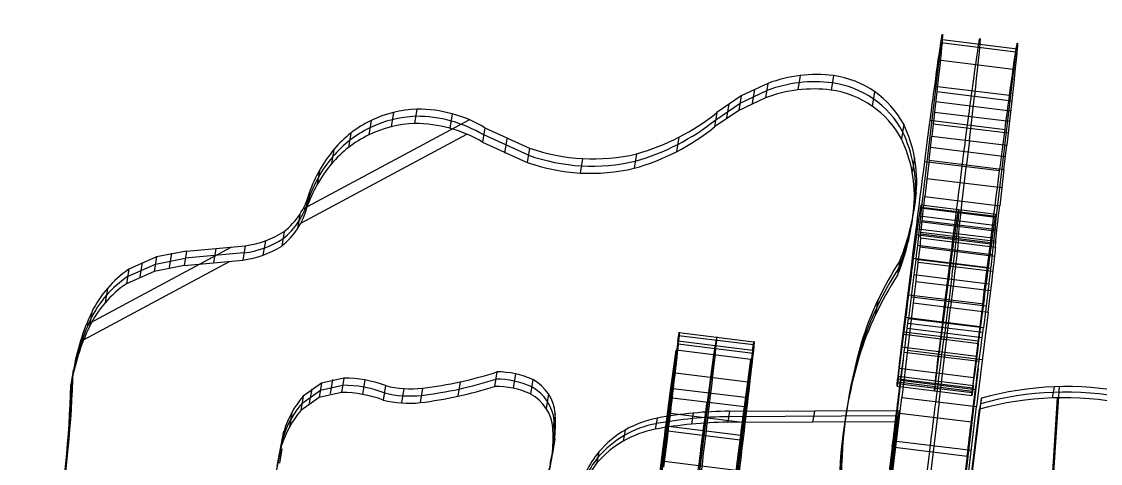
# Model space of a CAD drawing. Extents: x 14 to 133, y -39 to 144.
# Drawn here: x 45.91 to 74.52, y 93.02 to 104.74 of the extents above; entities that cross this region are included whole.
import ezdxf

# ---------------------------------------------------------------- set-up
doc = ezdxf.new("R2010")
doc.units = 0
doc.header["$MEASUREMENT"] = 0
doc.layers.add('LAYER_1', color=255, linetype='CONTINUOUS')

msp = doc.modelspace()

# ---------------------------------------------------------------- linework, layer by layer
at = {"layer": 'LAYER_1', "color": 9}
for p, q in [((70.291, 104.181, 60.458), (72.277, 103.938, 60.442)), ((70.291, 104.181, 60.458), (72.277, 103.938, 60.442)), ((70.33, 104.261, 64.121), (72.315, 104.018, 64.106)), ((70.286, 104.148, 60.315), (69.765, 99.752, 62.574)), ((72.271, 103.904, 60.299), (71.75, 99.508, 62.559)), ((70.224, 103.72, 58.99), (72.209, 103.477, 58.974)), ((66.559, 103.309, 63.244), (66.497, 102.926, 61.282)), ((67.44, 103.307, 63.217), (67.378, 102.924, 61.255)), ((67.44, 103.307, 63.217), (67.378, 102.924, 61.255)), ((65.706, 103.1, 63.312), (64.998, 102.766, 63.4)), ((65.706, 103.1, 63.312), (64.998, 102.766, 63.4)), ((65.706, 103.1, 63.312), (65.644, 102.718, 61.35)), ((65.706, 103.1, 63.312), (65.644, 102.718, 61.35)), ((70.128, 103.028, 57.617), (72.113, 102.785, 57.602)), ((70.128, 103.028, 57.617), (72.113, 102.785, 57.602)), ((64.998, 102.766, 63.4), (64.352, 102.328, 63.505)), ((64.998, 102.766, 63.4), (64.352, 102.328, 63.505)), ((64.998, 102.766, 63.4), (64.936, 102.383, 61.437)), ((64.998, 102.766, 63.4), (64.936, 102.383, 61.437)), ((65.644, 102.718, 61.35), (64.936, 102.383, 61.437)), ((65.644, 102.718, 61.35), (64.936, 102.383, 61.437)), ((64.967, 102.575, 62.418), (65.675, 102.909, 62.331)), ((65.345, 102.947, 63.353), (65.283, 102.564, 61.391)), ((68.53, 102.88, 63.265), (68.468, 102.498, 61.303)), ((70.187, 102.882, 67.514), (70.126, 102.338, 68.245)), ((70.187, 102.882, 67.514), (70.126, 102.338, 68.245)), ((70.187, 102.882, 67.514), (72.172, 102.639, 67.498)), ((70.187, 102.882, 67.514), (72.172, 102.639, 67.498)), ((71.119, 102.217, 68.237), (71.18, 102.761, 67.506)), ((64.321, 102.136, 62.524), (64.967, 102.575, 62.418)), ((64.666, 102.559, 63.45), (64.604, 102.177, 61.488)), ((72.142, 102.367, 67.864), (70.157, 102.61, 67.879)), ((72.172, 102.639, 67.498), (72.111, 102.095, 68.23)), ((72.172, 102.639, 67.498), (72.111, 102.095, 68.23)), ((55.771, 102.328, 63.777), (55.709, 101.946, 61.815)), ((56.396, 102.418, 63.74), (56.334, 102.036, 61.778)), ((56.396, 102.418, 63.74), (56.334, 102.036, 61.778)), ((57.332, 102.292, 63.735), (57.269, 101.909, 61.773)), ((64.936, 102.383, 61.437), (64.29, 101.945, 61.543)), ((64.936, 102.383, 61.437), (64.29, 101.945, 61.543)), ((64.352, 102.328, 63.505), (64.29, 101.945, 61.543)), ((64.352, 102.328, 63.505), (64.29, 101.945, 61.543)), ((70.126, 102.338, 68.245), (70.054, 101.704, 68.949)), ((70.126, 102.338, 68.245), (70.054, 101.704, 68.949)), ((70.126, 102.338, 68.245), (72.111, 102.095, 68.23)), ((70.126, 102.338, 68.245), (72.111, 102.095, 68.23)), ((71.046, 101.582, 68.942), (71.119, 102.217, 68.237)), ((53.377, 99.773, 64.351), (57.782, 102.136, 63.751)), ((55.179, 102.113, 63.838), (55.117, 101.731, 61.876)), ((55.179, 102.113, 63.838), (55.117, 101.731, 61.876)), ((58.2, 101.924, 63.779), (58.138, 101.542, 61.817)), ((58.2, 101.924, 63.779), (58.138, 101.542, 61.817)), ((58.2, 101.924, 63.779), (59.384, 101.386, 63.846)), ((58.2, 101.924, 63.779), (59.384, 101.386, 63.846)), ((69.306, 102.014, 63.41), (69.243, 101.632, 61.447)), ((69.306, 102.014, 63.41), (69.243, 101.632, 61.447)), ((70.008, 102.123, 56.377), (71.993, 101.88, 56.362)), ((72.075, 101.778, 68.582), (70.09, 102.021, 68.597)), ((72.111, 102.095, 68.23), (72.039, 101.461, 68.934)), ((72.111, 102.095, 68.23), (72.039, 101.461, 68.934)), ((53.315, 99.39, 62.389), (57.72, 101.753, 61.789)), ((54.647, 101.782, 63.919), (54.584, 101.4, 61.957)), ((59.353, 101.195, 62.865), (58.169, 101.733, 62.798)), ((58.78, 101.628, 63.818), (58.718, 101.246, 61.856)), ((63.342, 101.671, 63.665), (63.28, 101.289, 61.703)), ((69.98, 101.061, 69.553), (70.054, 101.704, 68.949)), ((69.98, 101.061, 69.553), (70.054, 101.704, 68.949)), ((70.054, 101.704, 68.949), (72.039, 101.461, 68.934)), ((70.054, 101.704, 68.949), (72.039, 101.461, 68.934)), ((71.046, 101.582, 68.942), (70.972, 100.939, 69.545)), ((54.196, 101.349, 64.018), (54.134, 100.967, 62.056)), ((54.196, 101.349, 64.018), (54.134, 100.967, 62.056)), ((58.138, 101.542, 61.817), (59.322, 101.004, 61.884)), ((58.138, 101.542, 61.817), (59.322, 101.004, 61.884)), ((59.384, 101.386, 63.846), (59.322, 101.004, 61.884)), ((59.384, 101.386, 63.846), (59.322, 101.004, 61.884)), ((70.02, 101.404, 69.275), (72.005, 101.161, 69.259)), ((71.965, 100.817, 69.538), (72.039, 101.461, 68.934)), ((71.965, 100.817, 69.538), (72.039, 101.461, 68.934)), ((60.79, 101.105, 63.857), (60.728, 100.722, 61.895)), ((62.217, 101.23, 63.787), (62.155, 100.847, 61.825)), ((62.217, 101.23, 63.787), (62.155, 100.847, 61.825)), ((69.594, 101.128, 63.573), (69.531, 100.746, 61.611)), ((69.865, 101.029, 55.302), (71.85, 100.786, 55.287)), ((69.865, 101.029, 55.302), (71.85, 100.786, 55.287)), ((69.98, 101.061, 69.553), (69.867, 100.099, 70.236)), ((69.98, 101.061, 69.553), (69.867, 100.099, 70.236)), ((69.98, 101.061, 69.553), (71.965, 100.817, 69.538)), ((69.98, 101.061, 69.553), (71.965, 100.817, 69.538)), ((53.814, 100.799, 64.137), (53.752, 100.416, 62.175)), ((70.859, 99.977, 70.228), (70.972, 100.939, 69.545)), ((71.965, 100.817, 69.538), (71.852, 99.855, 70.22)), ((71.965, 100.817, 69.538), (71.852, 99.855, 70.22)), ((69.923, 100.58, 69.894), (71.908, 100.336, 69.879)), ((53.54, 100.189, 64.265), (53.478, 99.807, 62.303)), ((53.54, 100.189, 64.265), (53.478, 99.807, 62.303)), ((69.639, 100.201, 63.752), (69.577, 99.818, 61.79)), ((69.639, 100.201, 63.752), (69.577, 99.818, 61.79)), ((69.771, 99.879, 61.334), (71.756, 99.635, 61.319)), ((69.867, 100.099, 70.236), (71.852, 99.855, 70.22)), ((69.867, 100.099, 70.236), (71.852, 99.855, 70.22)), ((53.29, 99.625, 64.383), (53.228, 99.243, 62.421)), ((69.722, 99.586, 59.63), (71.707, 99.343, 59.615)), ((69.755, 99.8, 60.47), (71.74, 99.556, 60.455)), ((69.755, 99.8, 60.47), (71.74, 99.556, 60.455)), ((69.771, 99.821, 62.199), (71.756, 99.578, 62.184)), ((69.771, 99.821, 62.199), (71.756, 99.578, 62.184)), ((69.735, 99.436, 63.724), (71.72, 99.193, 63.709)), ((69.795, 99.464, 70.945), (71.78, 99.221, 70.93)), ((52.872, 99.168, 64.485), (52.81, 98.785, 62.523)), ((52.872, 99.168, 64.485), (52.81, 98.785, 62.523)), ((69.489, 99.284, 63.936), (69.427, 98.901, 61.974)), ((69.618, 99.089, 54.134), (71.603, 98.846, 54.119)), ((69.674, 99.244, 58.835), (71.659, 99, 58.819)), ((69.674, 99.244, 58.835), (71.659, 99, 58.819)), ((69.755, 99.003, 73.117), (69.764, 99.158, 71.849)), ((69.755, 99.003, 73.117), (69.764, 99.158, 71.849)), ((69.755, 99.003, 73.117), (71.74, 98.76, 73.101)), ((69.755, 99.003, 73.117), (71.74, 98.76, 73.101)), ((69.763, 99.109, 72.487), (71.748, 98.866, 72.471)), ((69.764, 99.158, 71.849), (71.749, 98.915, 71.834)), ((69.764, 99.158, 71.849), (71.749, 98.915, 71.834)), ((70.757, 99.037, 71.842), (70.748, 98.881, 73.109)), ((47.619, 96.684, 65.136), (51.491, 98.761, 64.608)), ((50.284, 98.653, 64.668), (51.837, 98.794, 64.591)), ((50.284, 98.653, 64.668), (51.837, 98.794, 64.591)), ((51.061, 98.721, 64.63), (50.999, 98.338, 62.668)), ((51.837, 98.794, 64.591), (51.775, 98.412, 62.629)), ((51.837, 98.794, 64.591), (51.775, 98.412, 62.629)), ((52.376, 98.925, 64.548), (52.313, 98.543, 62.586)), ((69.669, 98.807, 65.164), (71.654, 98.563, 65.148)), ((69.669, 98.807, 65.164), (71.654, 98.563, 65.148)), ((69.73, 98.762, 73.7), (71.715, 98.518, 73.685)), ((71.74, 98.76, 73.101), (71.749, 98.915, 71.834)), ((71.74, 98.76, 73.101), (71.749, 98.915, 71.834)), ((49.491, 98.496, 64.723), (48.754, 98.169, 64.81)), ((49.491, 98.496, 64.723), (48.754, 98.169, 64.81)), ((49.491, 98.496, 64.723), (49.429, 98.113, 62.761)), ((49.491, 98.496, 64.723), (49.429, 98.113, 62.761)), ((49.46, 98.305, 63.742), (50.253, 98.461, 63.687)), ((50.284, 98.653, 64.668), (49.491, 98.496, 64.723)), ((50.284, 98.653, 64.668), (49.491, 98.496, 64.723)), ((49.883, 98.596, 64.691), (49.821, 98.214, 62.729)), ((50.284, 98.653, 64.668), (50.222, 98.27, 62.705)), ((50.284, 98.653, 64.668), (50.222, 98.27, 62.705)), ((51.806, 98.603, 63.61), (50.253, 98.461, 63.687)), ((69.569, 98.46, 57.711), (71.554, 98.217, 57.696)), ((69.626, 98.438, 65.442), (71.611, 98.195, 65.426)), ((47.557, 96.302, 63.174), (51.429, 98.379, 62.646)), ((48.754, 98.169, 64.81), (48.692, 97.787, 62.848)), ((48.754, 98.169, 64.81), (48.692, 97.787, 62.848)), ((48.723, 97.978, 63.829), (49.46, 98.305, 63.742)), ((49.113, 98.353, 64.763), (49.051, 97.97, 62.801)), ((50.222, 98.27, 62.705), (49.429, 98.113, 62.761)), ((50.222, 98.27, 62.705), (49.429, 98.113, 62.761)), ((50.222, 98.27, 62.705), (51.775, 98.412, 62.629)), ((50.222, 98.27, 62.705), (51.775, 98.412, 62.629)), ((69.207, 98.398, 64.118), (69.145, 98.015, 62.155)), ((69.207, 98.398, 64.118), (69.145, 98.015, 62.155)), ((69.685, 98.361, 74.186), (71.67, 98.117, 74.171)), ((69.685, 98.361, 74.186), (71.67, 98.117, 74.171)), ((49.429, 98.113, 62.761), (48.692, 97.787, 62.848)), ((49.429, 98.113, 62.761), (48.692, 97.787, 62.848)), ((69.578, 98.028, 65.654), (71.563, 97.785, 65.638)), ((69.578, 98.028, 65.654), (71.563, 97.785, 65.638)), ((48.187, 97.663, 64.927), (48.124, 97.281, 62.965)), ((69.624, 97.848, 74.499), (71.609, 97.604, 74.483)), ((68.622, 97.35, 64.34), (68.56, 96.968, 62.378)), ((69.443, 97.492, 56.745), (71.428, 97.249, 56.73)), ((69.443, 97.492, 56.745), (71.428, 97.249, 56.73)), ((69.506, 97.439, 65.74), (71.491, 97.196, 65.725)), ((47.77, 97.031, 65.063), (47.708, 96.648, 63.101)), ((47.77, 97.031, 65.063), (47.708, 96.648, 63.101)), ((69.556, 97.279, 74.689), (69.253, 94.773, 75.269)), ((69.556, 97.279, 74.689), (69.253, 94.773, 75.269)), ((69.556, 97.279, 74.689), (71.541, 97.035, 74.673)), ((69.556, 97.279, 74.689), (71.541, 97.035, 74.673)), ((70.246, 94.651, 75.261), (70.548, 97.157, 74.681)), ((71.541, 97.035, 74.673), (71.238, 94.53, 75.253)), ((71.541, 97.035, 74.673), (71.238, 94.53, 75.253)), ((69.249, 96.111, 53.542), (69.345, 96.898, 53.573)), ((69.249, 96.111, 53.542), (69.345, 96.898, 53.573)), ((69.345, 96.898, 53.573), (71.33, 96.655, 53.558)), ((69.345, 96.898, 53.573), (71.33, 96.655, 53.558)), ((69.401, 96.604, 65.452), (69.434, 96.865, 65.581)), ((69.401, 96.604, 65.452), (69.434, 96.865, 65.581)), ((71.403, 96.491, 65.501), (69.418, 96.735, 65.517)), ((69.434, 96.865, 65.581), (71.42, 96.622, 65.566)), ((69.434, 96.865, 65.581), (71.42, 96.622, 65.566)), ((70.338, 96.777, 53.565), (70.241, 95.99, 53.534)), ((70.427, 96.743, 65.573), (70.394, 96.482, 65.444)), ((63.313, 96.261, 64.83), (63.348, 96.482, 65.86)), ((63.313, 96.261, 64.83), (63.348, 96.482, 65.86)), ((65.333, 96.237, 65.844), (63.348, 96.482, 65.86)), ((65.333, 96.237, 65.844), (63.348, 96.482, 65.86)), ((71.282, 96.261, 53.542), (69.297, 96.505, 53.557)), ((69.309, 96.447, 55.959), (71.294, 96.204, 55.943)), ((69.401, 96.604, 65.452), (71.387, 96.361, 65.437)), ((69.401, 96.604, 65.452), (71.387, 96.361, 65.437)), ((71.234, 95.868, 53.526), (71.33, 96.655, 53.558)), ((71.234, 95.868, 53.526), (71.33, 96.655, 53.558)), ((71.387, 96.361, 65.437), (71.42, 96.622, 65.566)), ((71.387, 96.361, 65.437), (71.42, 96.622, 65.566)), ((47.474, 96.275, 65.22), (47.412, 95.892, 63.258)), ((63.313, 96.261, 64.83), (62.518, 89.743, 66.016)), ((63.313, 96.261, 64.83), (62.518, 89.743, 66.016)), ((65.298, 96.016, 64.815), (63.313, 96.261, 64.83)), ((65.298, 96.016, 64.815), (63.313, 96.261, 64.83)), ((65.31, 95.936, 67.614), (63.325, 96.181, 67.63)), ((65.32, 96.162, 65.322), (63.335, 96.407, 65.337)), ((63.51, 89.62, 66.009), (64.306, 96.139, 64.822)), ((64.341, 96.359, 65.852), (64.306, 96.139, 64.822)), ((65.298, 96.016, 64.815), (65.333, 96.237, 65.844)), ((65.298, 96.016, 64.815), (65.333, 96.237, 65.844)), ((68.185, 96.235, 64.572), (68.123, 95.852, 62.609)), ((68.185, 96.235, 64.572), (68.123, 95.852, 62.609)), ((62.461, 89.409, 63.945), (63.268, 96.021, 62.73)), ((62.461, 89.409, 63.945), (63.268, 96.021, 62.73)), ((63.097, 94.762, 60.726), (63.268, 96.021, 62.73)), ((63.097, 94.762, 60.726), (63.268, 96.021, 62.73)), ((65.253, 95.776, 62.715), (63.268, 96.021, 62.73)), ((65.253, 95.776, 62.715), (63.268, 96.021, 62.73)), ((64.26, 95.899, 62.723), (63.454, 89.287, 63.937)), ((64.26, 95.899, 62.723), (64.09, 94.64, 60.719)), ((65.298, 96.016, 64.815), (64.503, 89.498, 66.001)), ((65.298, 96.016, 64.815), (64.503, 89.498, 66.001)), ((69.249, 96.111, 53.542), (71.234, 95.868, 53.526)), ((69.249, 96.111, 53.542), (71.234, 95.868, 53.526)), ((69.319, 95.974, 64.782), (71.304, 95.731, 64.767)), ((69.404, 96.02, 74.953), (71.389, 95.777, 74.938)), ((64.446, 89.164, 63.93), (65.253, 95.776, 62.715)), ((64.446, 89.164, 63.93), (65.253, 95.776, 62.715)), ((65.082, 94.518, 60.711), (65.253, 95.776, 62.715)), ((65.082, 94.518, 60.711), (65.253, 95.776, 62.715)), ((69.294, 95.777, 64.617), (67.716, 82.476, 71.454)), ((47.283, 95.486, 65.38), (47.221, 95.104, 63.418)), ((47.283, 95.486, 65.38), (47.221, 95.104, 63.418)), ((54.454, 95.286, 65.192), (53.865, 95.153, 65.236)), ((54.454, 95.286, 65.192), (53.865, 95.153, 65.236)), ((54.454, 95.286, 65.192), (54.392, 94.903, 63.23)), ((54.454, 95.286, 65.192), (54.392, 94.903, 63.23)), ((58.519, 95.447, 65.031), (58.457, 95.064, 63.069)), ((58.519, 95.447, 65.031), (58.457, 95.064, 63.069)), ((59.006, 95.398, 65.026), (58.944, 95.015, 63.063)), ((65.171, 95.176, 61.695), (63.186, 95.421, 61.71)), ((69.167, 95.334, 55.275), (69.147, 95.184, 55.069)), ((69.167, 95.334, 55.275), (69.147, 95.184, 55.069)), ((69.167, 95.334, 55.275), (71.152, 95.091, 55.259)), ((69.167, 95.334, 55.275), (71.152, 95.091, 55.259)), ((69.181, 95.545, 53.82), (71.166, 95.301, 53.805)), ((71.279, 95.534, 64.602), (69.701, 82.233, 71.439)), ((53.865, 95.153, 65.236), (53.378, 94.804, 65.32)), ((53.865, 95.153, 65.236), (53.378, 94.804, 65.32)), ((53.604, 95.003, 65.274), (53.541, 94.62, 63.312)), ((53.865, 95.153, 65.236), (53.803, 94.77, 63.274)), ((53.865, 95.153, 65.236), (53.803, 94.77, 63.274)), ((53.834, 94.961, 64.255), (54.423, 95.094, 64.211)), ((54.153, 95.248, 65.209), (54.091, 94.866, 63.246)), ((55.017, 95.235, 65.184), (54.955, 94.852, 63.222)), ((55.561, 95.083, 65.196), (55.499, 94.701, 63.234)), ((55.561, 95.083, 65.196), (55.499, 94.701, 63.234)), ((56.052, 95.007, 65.195), (55.989, 94.625, 63.233)), ((56.547, 95.016, 65.178), (56.485, 94.634, 63.216)), ((56.547, 95.016, 65.178), (56.485, 94.634, 63.216)), ((57.544, 95.185, 65.113), (57.482, 94.802, 63.151)), ((59.47, 95.244, 65.041), (59.408, 94.861, 63.079)), ((59.47, 95.244, 65.041), (59.408, 94.861, 63.079)), ((65.175, 94.757, 68.963), (63.19, 95.002, 68.978)), ((65.175, 94.757, 68.963), (63.19, 95.002, 68.978)), ((69.13, 95.068, 54.695), (71.115, 94.825, 54.679)), ((69.136, 95.143, 54.31), (71.121, 94.9, 54.295)), ((69.136, 95.143, 54.31), (71.121, 94.9, 54.295)), ((69.147, 95.184, 55.069), (71.132, 94.94, 55.054)), ((69.147, 95.184, 55.069), (71.132, 94.94, 55.054)), ((71.142, 95.015, 55.156), (69.157, 95.259, 55.172)), ((69.223, 95.225, 64.251), (71.208, 94.982, 64.235)), ((69.223, 95.225, 64.251), (71.208, 94.982, 64.235)), ((70.139, 95.062, 55.061), (70.159, 95.212, 55.267)), ((71.152, 95.091, 55.259), (71.132, 94.94, 55.054)), ((71.152, 95.091, 55.259), (71.132, 94.94, 55.054)), ((71.643, 67.837, 75.604), (73.44, 95.057, 71.512)), ((73.297, 95.053, 71.516), (73.245, 94.759, 69.539)), ((53.378, 94.804, 65.32), (53.316, 94.422, 63.358)), ((53.378, 94.804, 65.32), (53.316, 94.422, 63.358)), ((53.803, 94.77, 63.274), (53.316, 94.422, 63.358)), ((53.803, 94.77, 63.274), (53.316, 94.422, 63.358)), ((53.347, 94.613, 64.339), (53.834, 94.961, 64.255)), ((54.392, 94.903, 63.23), (53.803, 94.77, 63.274)), ((54.392, 94.903, 63.23), (53.803, 94.77, 63.274)), ((59.883, 94.864, 65.102), (59.821, 94.481, 63.14)), ((65.082, 94.518, 60.711), (63.097, 94.762, 60.726)), ((65.082, 94.518, 60.711), (63.097, 94.762, 60.726)), ((68.971, 92.442, 75.789), (69.253, 94.773, 75.269)), ((68.971, 92.442, 75.789), (69.253, 94.773, 75.269)), ((69.253, 94.773, 75.269), (71.238, 94.53, 75.253)), ((69.253, 94.773, 75.269), (71.238, 94.53, 75.253)), ((70.51, 87.746, 72.674), (71.369, 94.751, 71.611)), ((70.51, 87.746, 72.674), (71.369, 94.751, 71.611)), ((71.369, 94.751, 71.611), (71.317, 94.457, 69.633)), ((71.369, 94.751, 71.611), (71.317, 94.457, 69.633)), ((71.592, 67.543, 73.626), (73.388, 94.763, 69.534)), ((64.689, 94.406, 71.836), (69.183, 94.427, 71.716)), ((64.689, 94.406, 71.836), (69.183, 94.427, 71.716)), ((69.183, 94.427, 71.716), (68.406, 88.026, 72.687)), ((69.183, 94.427, 71.716), (68.406, 88.026, 72.687)), ((69.183, 94.427, 71.716), (69.132, 94.134, 69.738)), ((69.183, 94.427, 71.716), (69.132, 94.134, 69.738)), ((70.246, 94.651, 75.261), (69.964, 92.32, 75.782)), ((70.458, 87.452, 70.697), (71.317, 94.457, 69.633)), ((70.458, 87.452, 70.697), (71.317, 94.457, 69.633)), ((71.343, 94.604, 70.622), (70.484, 87.599, 71.686)), ((70.957, 92.199, 75.774), (71.238, 94.53, 75.253)), ((70.957, 92.199, 75.774), (71.238, 94.53, 75.253)), ((53.076, 94.368, 65.414), (53.013, 93.985, 63.452)), ((60.065, 94.338, 65.199), (60.003, 93.956, 63.236)), ((60.065, 94.338, 65.199), (60.003, 93.956, 63.236)), ((62.769, 94.222, 71.913), (62.718, 93.928, 69.935)), ((62.769, 94.222, 71.913), (62.718, 93.928, 69.935)), ((65.028, 94.11, 60.215), (63.043, 94.355, 60.23)), ((63.725, 94.355, 71.868), (63.674, 94.062, 69.891)), ((64.689, 94.406, 71.836), (64.637, 94.113, 69.858)), ((64.689, 94.406, 71.836), (64.637, 94.113, 69.858)), ((69.158, 94.28, 70.727), (64.663, 94.259, 70.847)), ((66.936, 94.41, 71.777), (66.885, 94.116, 69.799)), ((67.785, 94.388, 64.944), (67.723, 94.006, 62.982)), ((68.38, 87.879, 71.699), (69.158, 94.28, 70.727)), ((69.115, 94.364, 63.941), (71.1, 94.121, 63.926)), ((52.688, 92.95, 65.703), (52.87, 93.88, 65.516)), ((52.688, 92.95, 65.703), (52.87, 93.88, 65.516)), ((52.87, 93.88, 65.516), (52.808, 93.497, 63.554)), ((52.87, 93.88, 65.516), (52.808, 93.497, 63.554)), ((61.917, 93.906, 71.982), (61.865, 93.612, 70.005)), ((64.967, 93.639, 59.781), (62.982, 93.884, 59.796)), ((64.967, 93.639, 59.781), (62.982, 93.884, 59.796)), ((65.054, 93.752, 69.462), (63.07, 93.997, 69.477)), ((64.637, 94.113, 69.858), (69.132, 94.134, 69.738)), ((64.637, 94.113, 69.858), (69.132, 94.134, 69.738)), ((69.132, 94.134, 69.738), (68.355, 87.732, 70.71)), ((69.132, 94.134, 69.738), (68.355, 87.732, 70.71)), ((52.839, 93.689, 64.535), (52.657, 92.759, 64.722)), ((60.052, 93.67, 65.329), (59.99, 93.288, 63.367)), ((69.113, 93.614, 75.557), (71.098, 93.37, 75.541)), ((52.626, 92.568, 63.741), (52.808, 93.497, 63.554)), ((52.626, 92.568, 63.741), (52.808, 93.497, 63.554)), ((52.813, 93.408, 65.61), (52.751, 93.026, 63.647)), ((61.221, 93.326, 72.086), (61.169, 93.032, 70.109)), ((61.221, 93.326, 72.086), (61.169, 93.032, 70.109)), ((69.003, 93.457, 63.832), (68.773, 91.575, 63.855)), ((69.003, 93.457, 63.832), (68.773, 91.575, 63.855)), ((69.003, 93.457, 63.832), (70.988, 93.213, 63.817)), ((69.003, 93.457, 63.832), (70.988, 93.213, 63.817)), ((69.765, 91.453, 63.847), (69.996, 93.335, 63.824)), ((64.864, 92.836, 59.374), (62.879, 93.081, 59.389)), ((70.988, 93.213, 63.817), (70.758, 91.332, 63.839)), ((70.988, 93.213, 63.817), (70.758, 91.332, 63.839))]:
    msp.add_line(p, q, dxfattribs=at)
at = {"layer": 'LAYER_1', "color": 9, "extrusion": (0.992541, -0.121665, -0.007701)}
for centre, radius, start, end in [((103.204, 62.929, 56.626), 8.988, 346.927, 33.976), ((103.204, 62.929, 56.626), 8.988, 346.927, 33.976), ((103.204, 62.929, 57.626), 8.988, 346.927, 33.976), ((103.204, 62.929, 58.626), 8.988, 346.927, 33.976), ((103.204, 62.929, 58.626), 8.988, 346.927, 33.976), ((102.785, 62.996, 56.626), 9.412, 328.3301, 347.1033), ((102.785, 62.996, 56.626), 9.412, 328.3301, 347.1033), ((102.785, 62.996, 57.626), 9.411, 328.33, 347.1034), ((102.785, 62.996, 58.626), 9.412, 328.3301, 347.1033), ((102.785, 62.996, 58.626), 9.412, 328.3301, 347.1033), ((102.785, 62.996, 56.626), 9.412, 309.5567, 328.3298), ((102.785, 62.996, 56.626), 9.412, 309.5567, 328.3298), ((102.785, 62.996, 57.626), 9.411, 309.5565, 328.33), ((102.785, 62.996, 58.626), 9.412, 309.5567, 328.3298), ((102.785, 62.996, 58.626), 9.412, 309.5567, 328.3298), ((103.797, 61.858, 56.626), 7.89, 275.958, 309.1566), ((103.797, 61.858, 56.626), 7.89, 275.958, 309.1566), ((103.797, 61.858, 57.626), 7.89, 275.9574, 309.1571), ((103.797, 61.858, 58.626), 7.89, 275.958, 309.1566), ((103.797, 61.858, 58.626), 7.89, 275.958, 309.1566), ((102.158, 61.845, 56.626), 5.468, 350.1375, 8.334), ((102.158, 61.845, 56.626), 5.468, 350.1375, 8.334), ((109.263, 72.582, 56.626), 2.371, 187.1405, 233.5997), ((109.263, 72.582, 56.626), 2.371, 187.1405, 233.5997), ((109.263, 72.582, 57.626), 2.371, 187.1405, 233.5997), ((98.206, 61.076, 56.626), 9.491, 9.4661, 28.4747), ((98.206, 61.076, 56.626), 9.491, 9.4661, 28.4747), ((102.158, 61.845, 56.626), 5.468, 331.9407, 350.1372), ((102.158, 61.845, 56.626), 5.468, 331.9407, 350.1372), ((98.206, 61.076, 57.626), 9.491, 9.4659, 28.4749), ((102.158, 61.845, 57.626), 5.468, 331.9405, 350.1374), ((102.158, 61.845, 57.626), 5.468, 350.1374, 8.3342), ((98.206, 61.076, 58.626), 9.491, 9.4661, 28.4747), ((98.206, 61.076, 58.626), 9.491, 9.4661, 28.4747), ((102.158, 61.845, 58.626), 5.468, 350.1375, 8.334), ((102.158, 61.845, 58.626), 5.468, 350.1375, 8.334), ((109.263, 72.582, 58.626), 2.371, 187.1405, 233.5997), ((109.263, 72.582, 58.626), 2.371, 187.1405, 233.5997), ((102.158, 61.845, 58.626), 5.468, 331.9407, 350.1372), ((102.158, 61.845, 58.626), 5.468, 331.9407, 350.1372), ((100.277, 63.15, 56.626), 7.747, 309.6195, 329.9654), ((100.277, 63.15, 56.626), 7.747, 309.6195, 329.9654), ((104.696, 73.042, 56.626), 2.121, 14.0042, 48.2593), ((104.696, 73.042, 56.626), 2.121, 14.0042, 48.2593), ((100.277, 63.15, 57.626), 7.747, 309.6194, 329.9655), ((100.277, 63.15, 58.626), 7.747, 309.6195, 329.9654), ((100.277, 63.15, 58.626), 7.747, 309.6195, 329.9654), ((104.711, 63.534, 56.626), 2.767, 48.3576, 67.5921), ((104.711, 63.534, 56.626), 2.767, 48.3576, 67.5921), ((104.696, 73.042, 57.626), 2.121, 14.0037, 48.2598), ((104.696, 73.042, 58.626), 2.121, 14.0042, 48.2593), ((104.696, 73.042, 58.626), 2.121, 14.0042, 48.2593), ((104.711, 63.534, 57.626), 2.767, 48.3575, 67.5922), ((104.711, 63.534, 58.626), 2.767, 48.3576, 67.5921), ((104.711, 63.534, 58.626), 2.767, 48.3576, 67.5921), ((104.464, 72.491, 56.626), 2.693, 52.3737, 78.118), ((104.464, 72.491, 56.626), 2.693, 52.3737, 78.118), ((104.464, 72.491, 57.626), 2.693, 52.3733, 78.1184), ((105.263, 64.717, 56.626), 1.464, 69.909, 117.1954), ((105.263, 64.717, 56.626), 1.464, 69.909, 117.1954), ((105.263, 64.717, 57.626), 1.464, 69.909, 117.1954), ((104.464, 72.491, 58.626), 2.693, 52.3737, 78.118), ((104.464, 72.491, 58.626), 2.693, 52.3737, 78.118), ((105.263, 64.717, 58.626), 1.464, 69.909, 117.1954), ((105.263, 64.717, 58.626), 1.464, 69.909, 117.1954), ((96.325, 67.994, 56.626), 13.998, 298.6716, 309.4354), ((96.325, 67.994, 56.626), 13.998, 298.6716, 309.4354), ((96.325, 67.994, 57.626), 13.998, 298.6717, 309.4354), ((96.325, 67.994, 58.626), 13.998, 298.6716, 309.4354), ((96.325, 67.994, 58.626), 13.998, 298.6716, 309.4354), ((100.659, 68.732, 56.626), 4.642, 299.4243, 322.2537), ((100.659, 68.732, 56.626), 4.642, 299.4243, 322.2537), ((100.66, 68.732, 57.626), 4.642, 299.4242, 322.2538), ((100.659, 68.732, 58.626), 4.642, 299.4243, 322.2537), ((100.659, 68.732, 58.626), 4.642, 299.4243, 322.2537), ((104.182, 55.438, 56.626), 1.502, 207.3439, 256.1429), ((104.182, 55.438, 56.626), 1.502, 207.3439, 256.1429), ((104.182, 55.438, 57.626), 1.502, 207.3439, 256.1429), ((104.182, 55.438, 58.626), 1.502, 207.3439, 256.1429), ((104.182, 55.438, 58.626), 1.502, 207.3439, 256.1429), ((101.131, 68.389, 56.626), 4.119, 270.3767, 296.0574), ((101.131, 68.389, 56.626), 4.119, 270.3767, 296.0574), ((103.573, 55.089, 56.626), 0.801, 148.5485, 205.1767), ((103.573, 55.089, 56.626), 0.801, 148.5485, 205.1767), ((101.131, 68.389, 57.626), 4.119, 270.3764, 296.0577), ((103.573, 55.089, 57.626), 0.801, 148.5485, 205.1767), ((101.131, 68.389, 58.626), 4.119, 270.3767, 296.0574), ((101.131, 68.389, 58.626), 4.119, 270.3767, 296.0574), ((103.573, 55.089, 58.626), 0.801, 148.5485, 205.1767), ((103.573, 55.089, 58.626), 0.801, 148.5485, 205.1767)]:
    msp.add_arc(centre, radius, start, end, dxfattribs=at)
at = {"layer": 'LAYER_1', "color": 9, "extrusion": (0.031089, 0.19122, 0.981055)}
for centre, radius, start, end in [((-50.127, -94.817, 83.87), 3.592, 272.2253, 300.4097), ((-50.127, -94.817, 83.87), 3.592, 272.2253, 300.4097), ((-50.041, -95.909, 83.87), 2.498, 216.9665, 271.2105), ((-50.041, -95.909, 83.87), 2.498, 216.9665, 271.2105), ((-50.127, -94.817, 82.87), 3.592, 272.2251, 300.4099), ((-50.041, -95.909, 82.87), 2.498, 216.9665, 271.2105), ((-50.127, -94.817, 81.87), 3.592, 272.2253, 300.4097), ((-50.127, -94.817, 81.87), 3.592, 272.2253, 300.4097), ((-50.041, -95.909, 81.87), 2.498, 216.9665, 271.2105), ((-50.041, -95.909, 81.87), 2.498, 216.9665, 271.2105), ((-39.847, -92.734, 82.87), 3.035, 281.7514, 305.6708), ((-39.847, -92.734, 83.87), 3.036, 281.7517, 305.6705), ((-39.847, -92.734, 83.87), 3.036, 281.7517, 305.6705), ((-39.796, -92.258, 82.87), 3.495, 248.2692, 279.3318), ((-39.796, -92.258, 83.87), 3.495, 248.2698, 279.3312), ((-39.796, -92.258, 83.87), 3.495, 248.2698, 279.3312), ((-42.616, -100.859, 83.87), 5.969, 115.2904, 138.6559), ((-42.616, -100.859, 83.87), 5.969, 115.2904, 138.6559), ((-39.847, -92.734, 82.87), 3.035, 305.6708, 329.5902), ((-39.847, -92.734, 83.87), 3.036, 305.6711, 329.5899), ((-39.847, -92.734, 83.87), 3.036, 305.6711, 329.5899), ((-39.847, -92.734, 81.87), 3.036, 281.7517, 305.6705), ((-39.847, -92.734, 81.87), 3.036, 281.7517, 305.6705), ((-39.796, -92.258, 81.87), 3.495, 248.2698, 279.3312), ((-39.796, -92.258, 81.87), 3.495, 248.2698, 279.3312), ((-42.616, -100.859, 81.87), 5.969, 115.2904, 138.6559), ((-42.616, -100.859, 81.87), 5.969, 115.2904, 138.6559), ((-42.616, -100.859, 82.87), 5.968, 115.2902, 138.6561), ((-49.04, -95.367, 83.87), 3.627, 184.3272, 214.292), ((-49.04, -95.367, 83.87), 3.627, 184.3272, 214.292), ((-39.847, -92.734, 81.87), 3.036, 305.6711, 329.5899), ((-39.847, -92.734, 81.87), 3.036, 305.6711, 329.5899), ((-49.04, -95.367, 81.87), 3.627, 184.3272, 214.292), ((-49.04, -95.367, 81.87), 3.627, 184.3272, 214.292), ((-49.04, -95.368, 82.87), 3.627, 184.3267, 214.2925), ((-40.455, -92.382, 83.87), 3.738, 329.6562, 350.5498), ((-40.455, -92.382, 83.87), 3.738, 329.6562, 350.5498), ((-43.243, -100.031, 83.87), 4.957, 79.563, 112.8262), ((-43.243, -100.031, 83.87), 4.957, 79.563, 112.8262), ((-40.455, -92.382, 82.87), 3.738, 329.6561, 350.5499), ((-43.243, -100.031, 81.87), 4.957, 79.563, 112.8262), ((-43.243, -100.031, 81.87), 4.957, 79.563, 112.8262), ((-43.243, -100.031, 82.87), 4.957, 79.5624, 112.8268), ((-40.455, -92.382, 81.87), 3.738, 329.6562, 350.5498), ((-40.455, -92.382, 81.87), 3.738, 329.6562, 350.5498), ((-34.79, -93.181, 83.87), 1.986, 138.2787, 174.651), ((-34.79, -93.181, 83.87), 1.986, 138.2787, 174.651), ((-46.047, -95.175, 83.87), 6.626, 167.6385, 184.0353), ((-46.047, -95.175, 83.87), 6.626, 167.6385, 184.0353), ((-34.79, -93.181, 82.87), 1.986, 138.2783, 174.6515), ((-46.047, -95.175, 82.87), 6.626, 167.6383, 184.0355), ((-34.79, -93.181, 81.87), 1.986, 138.2787, 174.651), ((-34.79, -93.181, 81.87), 1.986, 138.2787, 174.651), ((-46.047, -95.175, 81.87), 6.626, 167.6385, 184.0353), ((-46.047, -95.175, 81.87), 6.626, 167.6385, 184.0353), ((-34.563, -93.757, 83.87), 2.555, 107.0258, 132.0206), ((-34.563, -93.757, 83.87), 2.555, 107.0258, 132.0206), ((-34.563, -93.757, 81.87), 2.555, 107.0258, 132.0206), ((-34.563, -93.757, 81.87), 2.555, 107.0258, 132.0206), ((-34.563, -93.757, 82.87), 2.555, 107.0254, 132.021), ((-34.45, -88.033, 83.87), 2.991, 314.0879, 343.6463), ((-34.45, -88.033, 83.87), 2.991, 314.0879, 343.6463), ((-60.917, -90.12, 82.87), 9.151, 336.582, 351.8727), ((-60.917, -90.12, 83.87), 9.151, 336.5822, 351.8726), ((-60.917, -90.12, 83.87), 9.151, 336.5822, 351.8726), ((-34.45, -88.033, 82.87), 2.991, 314.0875, 343.6466), ((-60.917, -90.12, 81.87), 9.151, 336.5822, 351.8726), ((-60.917, -90.12, 81.87), 9.151, 336.5822, 351.8726), ((-34.45, -88.033, 81.87), 2.991, 314.0879, 343.6463), ((-34.45, -88.033, 81.87), 2.991, 314.0879, 343.6463), ((-37.588, -87.185, 83.87), 6.241, 344.2915, 359.4852), ((-37.588, -87.185, 83.87), 6.241, 344.2915, 359.4852), ((-37.588, -87.185, 82.87), 6.241, 344.2913, 359.4853), ((-37.588, -87.185, 81.87), 6.241, 344.2915, 359.4852), ((-37.588, -87.185, 81.87), 6.241, 344.2915, 359.4852), ((-65.607, -89.748, 83.87), 13.849, 353.0937, 9.0425), ((-65.607, -89.748, 83.87), 13.849, 353.0937, 9.0425), ((-65.607, -89.748, 81.87), 13.849, 353.0937, 9.0425), ((-65.607, -89.748, 81.87), 13.849, 353.0937, 9.0425), ((-65.606, -89.748, 82.87), 13.849, 353.0935, 9.0427), ((3.201, -82.894, 82.87), 34.82, 173.1765, 187.1726), ((3.201, -82.894, 83.87), 34.82, 173.1765, 187.1725), ((3.201, -82.894, 83.87), 34.82, 173.1765, 187.1725), ((-38.96, -85.197, 83.87), 3.057, 258.2478, 279.4637), ((-38.96, -85.197, 83.87), 3.057, 258.2478, 279.4637), ((-37.586, -98.392, 83.87), 10.539, 106.4269, 117.4442), ((-37.586, -98.392, 83.87), 10.539, 106.4269, 117.4442), ((-42.822, -86.882, 83.87), 2.191, 254.2896, 279.945), ((-42.822, -86.882, 83.87), 2.191, 254.2896, 279.945), ((3.201, -82.894, 81.87), 34.82, 173.1765, 187.1725), ((3.201, -82.894, 81.87), 34.82, 173.1765, 187.1725), ((-38.96, -85.197, 82.87), 3.057, 258.2477, 279.4637), ((-39.811, -91.004, 83.87), 2.824, 85.357, 105.5214), ((-39.811, -91.004, 83.87), 2.824, 85.357, 105.5214), ((-37.586, -98.392, 81.87), 10.539, 106.4269, 117.4442), ((-37.586, -98.392, 81.87), 10.539, 106.4269, 117.4442), ((-37.586, -98.392, 82.87), 10.539, 106.427, 117.4441), ((-42.822, -86.882, 81.87), 2.191, 254.2896, 279.945), ((-42.822, -86.882, 81.87), 2.191, 254.2896, 279.945), ((-42.822, -86.882, 82.87), 2.19, 254.2892, 279.9454), ((-43.027, -87.905, 82.87), 1.153, 193.6336, 250.3266), ((-43.027, -87.905, 83.87), 1.153, 193.6336, 250.3266), ((-43.027, -87.905, 83.87), 1.153, 193.6336, 250.3266), ((-39.745, -86.193, 83.87), 2.648, 329.1225, 352.492), ((-39.745, -86.193, 83.87), 2.648, 329.1225, 352.492), ((-38.96, -85.197, 81.87), 3.057, 258.2478, 279.4637), ((-38.96, -85.197, 81.87), 3.057, 258.2478, 279.4637), ((-39.811, -91.004, 82.87), 2.824, 85.3569, 105.5215), ((-43.027, -87.905, 81.87), 1.153, 193.6336, 250.3266), ((-43.027, -87.905, 81.87), 1.153, 193.6336, 250.3266), ((-39.745, -86.193, 81.87), 2.648, 329.1225, 352.492), ((-39.745, -86.193, 81.87), 2.648, 329.1225, 352.492), ((-39.745, -86.193, 82.87), 2.648, 329.1223, 352.4923), ((-39.811, -91.004, 81.87), 2.824, 85.357, 105.5214), ((-39.811, -91.004, 81.87), 2.824, 85.357, 105.5214), ((-40.223, -87.281, 82.87), 4.025, 173.4666, 192.8565), ((-40.223, -87.281, 83.87), 4.025, 173.4667, 192.8564), ((-40.223, -87.281, 83.87), 4.025, 173.4667, 192.8564), ((-40.223, -87.281, 81.87), 4.025, 173.4667, 192.8564), ((-40.223, -87.281, 81.87), 4.025, 173.4667, 192.8564)]:
    msp.add_arc(centre, radius, start, end, dxfattribs=at)
at = {"layer": 'LAYER_1', "color": 9, "extrusion": (0.992442, -0.122479, -0.007577)}
for centre, radius, start, end in [((100.242, 66.597, 50.554), 3.291, 353.8459, 57.1636), ((100.242, 66.597, 50.554), 3.291, 353.8459, 57.1636), ((100.242, 66.597, 51.554), 3.291, 353.8459, 57.1636), ((100.242, 66.597, 52.554), 3.291, 353.8459, 57.1636), ((100.242, 66.597, 52.554), 3.291, 353.8459, 57.1636), ((98.788, 64.079, 50.554), 6.197, 58.4977, 79.3964), ((98.788, 64.079, 50.554), 6.197, 58.4977, 79.3964), ((98.006, 63.814, 50.554), 4.64, 308.4524, 324.3696), ((98.006, 63.814, 50.554), 4.64, 308.4524, 324.3696), ((98.788, 64.079, 51.554), 6.197, 58.4977, 79.3965), ((98.788, 64.079, 52.554), 6.197, 58.4977, 79.3964), ((98.788, 64.079, 52.554), 6.197, 58.4977, 79.3964), ((98.006, 63.814, 51.554), 4.64, 308.4522, 324.3698), ((98.006, 63.814, 52.554), 4.64, 308.4524, 324.3696), ((98.006, 63.814, 52.554), 4.64, 308.4524, 324.3696), ((99.434, 62.074, 50.554), 2.389, 263.846, 307.5849), ((99.434, 62.074, 50.554), 2.389, 263.846, 307.5849), ((99.434, 62.074, 51.554), 2.389, 263.846, 307.5849), ((99.434, 62.074, 52.554), 2.389, 263.846, 307.5849), ((99.434, 62.074, 52.554), 2.389, 263.846, 307.5849)]:
    msp.add_arc(centre, radius, start, end, dxfattribs=at)
at = {"layer": 'LAYER_1', "color": 9, "extrusion": (0.025685, 0.146948, 0.988811)}
for centre, radius, start, end in [((-57.579, -86.336, 85.566), 8.246, 268.5951, 295.8123), ((-57.579, -86.336, 86.566), 8.246, 268.5953, 295.8121), ((-57.579, -86.336, 86.566), 8.246, 268.5953, 295.8121), ((-57.579, -86.336, 84.566), 8.246, 268.5953, 295.8121), ((-57.579, -86.336, 84.566), 8.246, 268.5953, 295.8121), ((-46.566, -89.216, 86.566), 2.695, 290.8096, 329.7714), ((-46.566, -89.216, 86.566), 2.695, 290.8096, 329.7714), ((-49.524, -81.273, 85.566), 11.171, 280.6058, 290.5162), ((-49.524, -81.273, 86.566), 11.171, 280.6056, 290.5164), ((-49.524, -81.273, 86.566), 11.171, 280.6056, 290.5164), ((-46.566, -89.216, 84.566), 2.695, 290.8096, 329.7714), ((-46.566, -89.216, 84.566), 2.695, 290.8096, 329.7714), ((-46.566, -89.216, 85.566), 2.695, 290.8087, 329.7723), ((-49.524, -81.273, 84.566), 11.171, 280.6056, 290.5164), ((-49.524, -81.273, 84.566), 11.171, 280.6056, 290.5164), ((-47.366, -88.903, 86.566), 3.546, 331.8979, 352.2948), ((-47.366, -88.903, 86.566), 3.546, 331.8979, 352.2948), ((-47.366, -88.903, 84.566), 3.546, 331.8979, 352.2948), ((-47.366, -88.903, 84.566), 3.546, 331.8979, 352.2948), ((-47.366, -88.903, 85.566), 3.546, 331.8978, 352.2949)]:
    msp.add_arc(centre, radius, start, end, dxfattribs=at)

doc.saveas('drawing.dxf')
